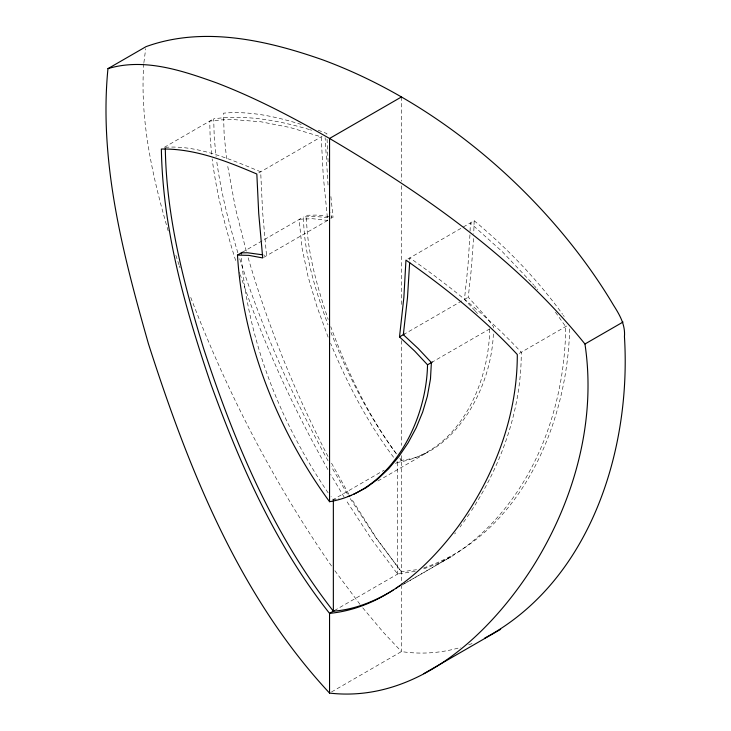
<?xml version="1.0" encoding="UTF-8"?>
<svg xmlns="http://www.w3.org/2000/svg" width="731" height="731" viewBox="0 0 731 731"><rect width="100%" height="100%" fill="white"/><g stroke="black" fill="none" stroke-linecap="round" stroke-linejoin="round"><path stroke-width="0.55" stroke-dasharray="3.65 2.74" d="M309.478 129.57C278.584 120.478 245.927 114.411 213.699 118.824L214.238 137.455L216.102 156.617M327.89 217.628L314.568 216.422L303.475 216.979C303.959 254.15 315.454 290.17 328.009 324.802M165.316 147.333C197.333 144.884 230.886 159.504 260.675 171.803L262.603 211.917L266.55 255.722L264.001 255.11M569.641 328.904C567.411 424.108 520.289 535.293 423.733 567.914M407.935 258.966L474.163 220.725L473.715 234.112M409.725 260.145L409.789 257.897C449.647 285.912 488.061 316.468 521.258 352.26C521.505 408.94 501.649 464.532 470.819 511.663M470.088 231.142L470.325 222.946L502.535 251.903L532.113 283.171M469.942 234.843L467.959 266.057L464.45 299.408L474.949 310.638M493.398 333.985C492.118 360.968 483.812 387.585 469.667 410.603C459.561 426.886 446.285 441.67 429.499 451.228C425.04 453.741 420.352 455.861 415.482 457.423C408.921 460.174 401.164 458.702 395.535 463.6M473.505 238.534L471.449 267.811L468.279 297.197L485.183 315.911L493.526 326.702L493.535 327.936M143.788 63.78C139.758 120.569 152.569 176.975 168.258 231.188M143.888 62.683L145.688 48.73M469.403 513.792L466.451 518.115M465.684 519.211L462.577 523.551M461.791 524.63L460.046 526.987M454.682 533.941L455.587 532.789M164.329 147.333L213.699 118.824M258.811 172.872L322.079 136.35M242.317 252.286L303.475 216.979M263.699 257.367L329.535 219.364M403.329 334.688L468.279 297.197M431.381 362.585L491.552 327.844M519.275 353.402L567.658 325.459M332.431 500.041L384.195 470.152M377.927 480.971L428.092 452.005M334.35 610.604L401.447 571.861L416.551 569.705M404.508 583.585L450.972 556.757M402.004 585.102L451.612 556.465C528.056 508.301 565.191 414.285 565.684 326.602L554.984 311.525M331.527 691.946L401.447 651.577C421.202 654.583 441.579 653.039 460.731 647.374M450.46 557.123L436.489 564.158L421.979 569.513M468.644 644.815L473.487 643.024M415.208 571.34L397.646 574.063L371.732 539.524L345.946 500.068M338.572 498.88L339.138 498.78M336.278 499.218L333.354 499.501L331.024 496.587M397.052 461.663L397.646 462.385C457.999 452.717 489.158 384.524 489.669 328.932M329.279 216.586L317.035 215.078L306.426 215.279C306.801 251.007 316.925 285.83 328.192 319.447M330.595 218.066L331.499 218.222L330.851 212.666M331.152 216.933L333.053 217.326L330.796 195.753M310.218 129.798L311.698 130.255M301.19 124.416C276.144 116.695 249.838 110.719 223.476 113.177L224.143 134.595L226.573 158.664M318.177 130.255L326.885 133.572L326.921 135.034M474.163 220.725C507.268 248.202 537.331 279.461 562.614 314.293M475.232 310.958L475.79 311.589M476.073 311.909L476.63 312.548M532.671 283.811L533.776 285.09M476.904 312.868L477.462 313.517M534.334 285.739L535.987 287.676M537.084 288.973L537.632 289.622M399.811 458.173L401.447 460.192L399.61 457.917M362.74 607.808L383.154 632.087L401.447 651.577L401.447 585.531M359.99 604.354L334.743 570.564M393.57 457.259C367.346 422.491 347.307 383.446 330.604 343.332M395.983 453.247C368.616 416.423 347.974 375.003 330.988 332.523M396.522 453.942C367.94 415.409 347.353 371.503 330.75 326.666M328.164 492.877C280.795 423.194 247.846 341.139 241.349 256.663M563.409 315.39L564.195 316.496M331.527 566.013C273.367 482.222 226.318 390.857 190.033 295.58M350.213 498.588L376.392 538.546L401.447 571.861L376.566 538.354L351.072 498.094M344.173 497.171L330.677 474.401M347.435 494.065L331.234 466.469M348.861 494.302L331.399 462.933M327.908 469.567C292.848 407.478 263.087 342.3 240.261 274.728M328.1 460.877C292.19 396.129 261.78 328.173 239.348 257.568M328.036 456.51C294.94 392.638 267.866 325.597 247.782 256.517M328.109 337.146L316.761 306.088L308.062 276.574L302.095 248.284L299.692 225.075L299.619 219.209L312.694 218.715L327.671 220.433L323.239 175.678L321.211 136.852L290.015 127.496L261.031 121.803L233.664 119.592L221.548 119.866L209.742 121.108L210.144 137.382L211.716 155.274M179.36 265.846L180.036 267.829M179.022 264.85L175.385 253.949M239.476 272.361L239.869 273.549M235.638 260.519C225.212 227.323 216.595 193.45 212.145 158.901M237.867 252.789C228.702 222.891 221.091 192.445 216.741 161.45M246.265 251.153L235.501 208.518L227.277 163.781M328.036 185.007L325.131 137.72M328.118 161.971L327.004 137.995M401.447 96.967L401.447 181.224M401.447 185.784L401.447 306.481M401.447 340.637L401.447 445.389M401.447 455.641L401.447 584.389M397.646 462.385L397.646 574.063"/><path stroke-width="1.1" d="M165.307 148.475C166.394 216.723 183.655 283.591 203.602 348.486C234.094 441.387 272.681 533.657 333.354 611.18C352.598 609.791 371.046 602.783 387.713 593.353M241.321 254.022L241.331 252.862L247.526 252.752L262.849 254.854M237.474 255.082C242.829 342.793 277.99 431.126 329.553 501.704C390.628 491.515 426.484 422.399 427.525 364.806L414.678 351.063L399.501 336.9L403.877 297.325L405.952 260.108C445.782 288.133 484.132 318.734 517.301 354.535C517.411 416.524 494.074 477.096 457.908 526.868C426.822 568.544 383.382 608.165 329.553 613.373C275.825 545.5 240.234 465.227 210.957 384.296C185.135 308.409 162.775 229.717 161.359 149.042C194.784 148.384 226.601 161.14 256.837 174.015L258.719 213.516L262.721 257.933L248.951 255.384L237.474 255.082L242.4 252.241M409.662 262.383L407.478 297.809L403.329 334.688L418.306 348.632L431.381 362.585L430.477 378.987L427.343 396.312L422.682 412.028L416.222 427.717L408.145 442.785L398.898 456.5L388.572 468.827L377.36 479.472L366.14 487.723L353.539 494.394M107.96 68.623C98.804 161.953 123.146 254.817 148.457 343.862C188.534 468.79 238.936 595.811 329.553 693.089C416.633 703.094 489.779 634.727 533.292 566.041C574.191 500.607 596.578 421.166 584.955 344.018C515.858 258.07 423.77 194.09 329.553 138.47C293.204 117.59 255.941 97.991 216.76 82.95C182.412 70.679 144.309 57.603 107.969 68.632L146.054 46.638C203.62 25.768 267.034 40.278 322.919 59.924C380.741 81.305 434.196 113.671 481.638 152.898C509.653 176.098 535.622 201.756 559.16 229.488C573.378 246.265 586.719 263.809 598.945 282.093C603.998 289.659 608.85 297.343 613.492 305.165C619.623 314.814 625.462 324.756 624.448 336.671C631.474 449.857 590.237 581.593 484.744 638.099M399.135 586.289L400.323 585.485M397.929 587.084L395.517 588.647M391.862 590.922L393.086 590.173M390.628 591.653L388.161 593.097M401.447 96.967L329.553 138.47L329.553 501.704M399.501 336.9L404.407 334.067M427.525 364.806L432.45 361.964M584.946 344.009L623.04 322.033M334.478 610.531L329.553 613.373L329.553 693.089M423.761 673.69L500.644 629.318M350.094 495.764L351.145 495.371M347.965 496.513L349.034 496.148M333.354 500.644L333.354 611.18"/></g></svg>
